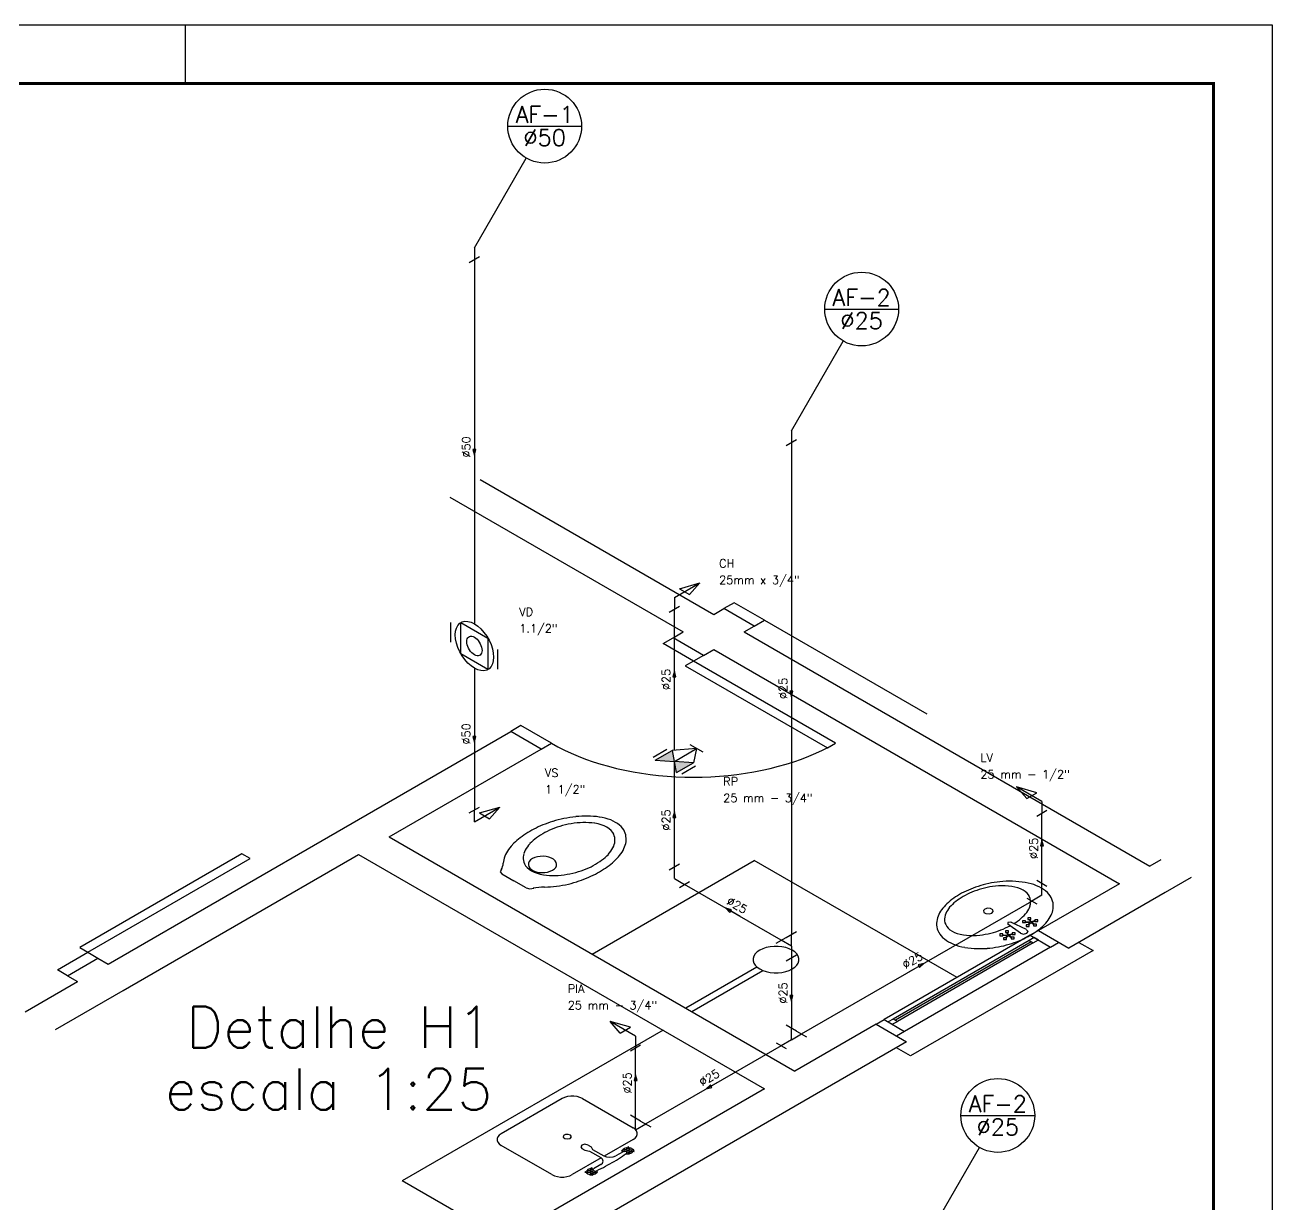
# Model space of a CAD drawing. Extents: x 241 to 398, y 106 to 179.
# Drawn here: x 308.23 to 318.88, y 130.23 to 140.29 of the extents above; entities that cross this region are included whole.
import ezdxf
from ezdxf.enums import TextEntityAlignment as Align

# ---------------------------------------------------------------- set-up
doc = ezdxf.new("R2010")
doc.units = 0
doc.layers.get('0').update_dxf_attribs({"linetype": 'CONTINUOUS'})
for name, color, linetype in [('AF-COLUNAS', 4, 'CONTINUOUS'), ('AF-CONEXÕES_DETALHE', 9, 'CONTINUOUS'), ('AF-INDICAÇÃO_COLUNA', 5, 'CONTINUOUS'), ('AF-SENTIDO_TUBO', 9, 'CONTINUOUS'), ('AF-TEXTOS_COLUNA', 7, 'CONTINUOUS'), ('AF-TEXTOS_CONEXÃO', 7, 'CONTINUOUS'), ('AF-TEXTOS_TUBO', 7, 'CONTINUOUS'), ('AF-TUBOS_DETALHE', 4, 'CONTINUOUS'), ('ALVVISTA', 8, 'CONTINUOUS'), ('DI-TÍTULOS', 3, 'CONTINUOUS'), ('SIMBOLOS', 5, 'CONTINUOUS'), ('SIMBOLOS_INT', 1, 'CONTINUOUS')]:
    doc.layers.add(name, color=color, linetype=linetype)
doc.styles.add('ARIAL', font='romans.shx')

msp = doc.modelspace()

# ---------------------------------------------------------------- hatches: boundary and pattern name
at = {"layer": 'SIMBOLOS'}
for points in [[(313.6105, 134.0141), (313.756, 134.0981), (313.7742, 134.0036)], [(313.7742, 134.0036), (313.7924, 133.9091), (313.9379, 133.9931)]]:
    msp.add_hatch(color=256, dxfattribs=at).paths.add_polyline_path(points)

# ---------------------------------------------------------------- linework, layer by layer
for p, q in [((281.2632, 140.2921), (318.8764, 140.2921)), ((309.5981, 140.2921), (309.5981, 139.7921)), ((318.8764, 140.2921), (318.8764, 105.5821))]:
    msp.add_line(p, q)
at = {"const_width": 0.0236}
msp.add_lwpolyline([(281.7632, 139.7921), (318.3764, 139.7921), (318.3764, 106.0821), (281.7632, 106.0821)], close=True, dxfattribs=at)
at = {"layer": 'AF-COLUNAS', "linetype": 'Continuous'}
for p, q in [((312.0239, 138.2641), (312.1105, 138.3141)), ((312.0673, 138.3891), (312.0673, 138.2891)), ((314.7728, 136.8271), (314.7728, 136.7271)), ((314.7294, 136.7021), (314.816, 136.7521))]:
    msp.add_line(p, q, dxfattribs=at)
at = {"layer": 'AF-CONEXÕES_DETALHE', "linetype": 'Continuous'}
for p, q in [((313.7742, 135.4036), (313.9907, 135.5286)), ((313.8175, 135.4786), (313.9907, 135.5286)), ((313.9041, 135.4286), (313.9907, 135.5286)), ((313.8175, 135.4786), (313.9041, 135.4286)), ((313.7309, 135.2786), (313.8175, 135.3286)), ((313.7742, 135.4036), (313.7742, 135.3036)), ((316.8685, 133.7372), (316.6953, 133.7872)), ((316.7819, 133.6872), (316.6953, 133.7872)), ((316.9118, 133.6622), (316.6953, 133.7872)), ((316.7819, 133.6872), (316.8685, 133.7372)), ((312.0239, 133.5641), (312.1105, 133.6141)), ((312.0672, 133.4891), (312.2837, 133.6141)), ((312.1105, 133.5641), (312.2837, 133.6141)), ((312.1971, 133.5141), (312.2837, 133.6141)), ((316.9118, 133.6622), (316.9118, 133.5622)), ((312.0672, 133.4891), (312.0672, 133.5891)), ((312.1105, 133.5641), (312.1971, 133.5141)), ((316.8685, 133.5372), (316.9551, 133.5872)), ((313.7309, 133.0786), (313.8175, 133.1286)), ((313.7742, 133.0036), (313.7742, 133.1036)), ((313.7742, 133.0036), (313.8608, 132.9536)), ((313.8175, 132.9286), (313.9041, 132.9786)), ((316.9551, 132.9372), (316.8685, 132.9872)), ((316.9118, 132.8622), (316.8252, 132.8122)), ((316.9118, 132.8622), (316.9118, 132.9622)), ((316.7819, 132.8372), (316.8685, 132.7872)), ((314.7294, 132.5021), (314.816, 132.5521)), ((314.6428, 132.4521), (314.7294, 132.5021)), ((314.7727, 132.4271), (314.6861, 132.4771)), ((314.7727, 132.4271), (314.7727, 132.5271)), ((314.7294, 132.3021), (314.816, 132.3521)), ((314.7727, 132.4271), (314.7727, 132.3271)), ((313.3994, 131.7341), (313.2262, 131.7841)), ((313.3128, 131.6841), (313.2262, 131.7841)), ((313.4427, 131.6591), (313.2262, 131.7841)), ((313.3128, 131.6841), (313.3994, 131.7341)), ((314.816, 131.7021), (314.7294, 131.7521)), ((314.7727, 131.6271), (314.7727, 131.7271)), ((314.816, 131.7021), (314.9026, 131.6521)), ((313.4427, 131.6591), (313.4427, 131.5591)), ((314.6428, 131.6021), (314.7294, 131.5521)), ((314.7727, 131.6271), (314.6861, 131.5771)), ((314.7727, 131.6271), (314.8593, 131.6771)), ((313.3994, 131.5341), (313.486, 131.5841)), ((313.486, 130.9341), (313.3994, 130.9841)), ((313.4427, 130.8591), (313.4427, 130.9591)), ((313.4427, 130.8591), (313.5293, 130.9091)), ((313.486, 130.9341), (313.5726, 130.8841))]:
    msp.add_line(p, q, dxfattribs=at)
at = {"layer": 'AF-INDICAÇÃO_COLUNA'}
for p, q in [((312.3523, 139.4283), (312.9823, 139.4283)), ((312.0673, 138.3891), (312.5098, 139.1555)), ((315.0578, 137.8663), (315.6878, 137.8663)), ((314.7728, 136.8271), (315.2153, 137.5935)), ((316.2203, 130.9816), (316.8503, 130.9816)), ((315.9353, 129.9424), (316.3778, 130.7088))]:
    msp.add_line(p, q, dxfattribs=at)
for centre in [(312.6673, 139.4283), (315.3728, 137.8663), (316.5353, 130.9816)]:
    msp.add_circle(centre, 0.315, dxfattribs=at)
at = {"layer": 'AF-SENTIDO_TUBO'}
for points in [[(312.0673, 136.7597), (312.0673, 136.6185)], [(313.7742, 134.633), (313.7742, 134.7742)], [(314.7727, 134.6977), (314.7727, 134.5565)], [(312.0672, 134.3097), (312.0672, 134.1685)], [(313.7742, 133.433), (313.7742, 133.5742)], [(316.9118, 133.1916), (316.9118, 133.3328)], [(314.3346, 132.6801), (314.2123, 132.7507)], [(315.7811, 132.2094), (315.9034, 132.28)], [(314.7727, 132.0977), (314.7727, 131.9565)], [(313.4427, 131.1885), (313.4427, 131.3297)], [(314.1688, 131.2784), (314.0466, 131.2078)]]:
    msp.add_lwpolyline(points, dxfattribs=at)
for points in [[(312.0673, 136.6185), (312.0802, 136.6668), (312.0543, 136.6668)], [(313.7742, 134.7742), (313.7612, 134.7259), (313.7871, 134.7259)], [(314.7727, 134.5565), (314.7857, 134.6048), (314.7598, 134.6048)], [(312.0672, 134.1685), (312.0801, 134.2168), (312.0542, 134.2168)], [(313.7742, 133.5742), (313.7612, 133.5259), (313.7871, 133.5259)], [(316.9118, 133.3328), (316.8989, 133.2845), (316.9248, 133.2845)], [(314.2123, 132.7507), (314.2477, 132.7153), (314.2606, 132.7377)], [(315.9034, 132.28), (315.8551, 132.267), (315.868, 132.2446)], [(314.7727, 131.9565), (314.7856, 132.0048), (314.7597, 132.0048)], [(313.4427, 131.3297), (313.4298, 131.2814), (313.4556, 131.2814)], [(314.0466, 131.2078), (314.0948, 131.2208), (314.0819, 131.2432)]]:
    msp.add_lwpolyline(points, close=True, dxfattribs=at)
at = {"layer": 'AF-TUBOS_DETALHE'}
for p, q in [((312.0673, 138.2891), (312.0672, 135.1786)), ((314.7728, 136.7271), (314.7727, 132.5271)), ((313.7742, 134.0995), (313.7742, 135.3036)), ((312.0672, 134.8006), (312.0672, 133.5891)), ((313.7742, 133.1036), (313.7742, 134.0036)), ((316.9118, 132.9622), (316.9118, 133.5622)), ((314.6861, 132.4771), (313.8608, 132.9536)), ((314.8593, 131.6771), (316.8252, 132.8122)), ((314.7727, 132.3271), (314.7727, 131.7271)), ((313.4427, 130.9591), (313.4427, 131.5591)), ((314.6861, 131.5771), (313.5293, 130.9091))]:
    msp.add_line(p, q, dxfattribs=at)
at = {"layer": 'ALVVISTA'}
for p, q in [((312.1177, 136.4101), (314.1102, 135.2596)), ((311.8582, 136.2601), (313.8507, 135.1096)), ((314.2837, 135.3596), (314.1967, 135.3096)), ((314.5432, 135.2096), (314.2837, 135.3596)), ((314.1102, 135.2596), (314.1967, 135.3096)), ((314.4567, 135.1596), (314.1967, 135.3096)), ((314.4567, 135.1596), (314.5432, 135.2096)), ((314.5432, 135.2096), (315.9292, 134.4096)), ((313.7637, 135.0596), (313.8507, 135.1096)), ((314.3702, 135.1096), (314.4567, 135.1596)), ((314.3702, 135.1096), (317.8342, 133.1096)), ((313.6772, 135.0096), (313.7637, 135.0596)), ((313.9372, 134.8596), (313.6772, 135.0096)), ((314.0237, 134.9096), (313.7637, 135.0596)), ((314.0237, 134.9096), (313.9372, 134.8596)), ((314.0237, 134.9096), (314.1102, 134.9596)), ((314.1102, 134.9596), (317.5742, 132.9596)), ((313.9372, 134.8596), (313.8677, 134.8196)), ((313.8677, 134.8196), (315.0802, 134.1196)), ((315.1497, 134.1596), (313.9372, 134.8596)), ((310.9492, 133.4346), (312.3782, 134.2596)), ((312.4647, 134.3096), (312.3782, 134.2596)), ((312.6382, 134.1096), (312.3782, 134.2596)), ((312.7247, 134.1596), (312.4647, 134.3096)), ((312.6382, 134.1096), (312.7247, 134.1596)), ((315.0802, 134.1196), (315.1497, 134.1596)), ((311.3392, 133.3596), (312.6382, 134.1096)), ((308.9402, 132.2746), (310.9492, 133.4346)), ((311.3392, 133.3596), (314.8032, 131.3596)), ((310.0832, 133.2146), (308.6977, 132.4146)), ((309.0702, 132.0496), (311.0792, 133.2096)), ((310.1527, 133.1746), (310.0832, 133.2146)), ((311.0792, 133.2096), (314.5432, 131.2096)), ((308.7667, 132.3746), (310.1527, 133.1746)), ((313.0712, 132.3596), (314.4567, 133.1596)), ((316.1887, 132.1596), (314.4567, 133.1596)), ((317.9267, 133.1631), (317.8342, 133.1096)), ((312.3022, 133.0436), (312.4052, 132.9841)), ((312.5082, 132.9246), (312.4052, 132.9841)), ((318.1867, 133.0131), (317.9642, 132.8846)), ((317.5742, 132.9596), (316.8817, 132.5596)), ((317.9642, 132.8846), (317.1412, 132.4096)), ((316.8052, 132.6516), (316.8087, 132.6386)), ((316.8112, 132.6521), (316.8147, 132.6391)), ((316.7292, 132.5386), (316.6207, 132.6141)), ((316.7802, 132.5681), (316.6477, 132.6306)), ((316.7757, 132.6316), (316.7982, 132.6296)), ((316.7777, 132.6356), (316.8002, 132.6336)), ((316.7932, 132.6116), (316.8047, 132.6231)), ((316.8002, 132.6096), (316.8107, 132.6216)), ((316.8817, 132.5596), (316.8122, 132.5196)), ((316.8392, 132.6131), (316.8227, 132.6226)), ((316.8462, 132.6421), (316.8262, 132.6356)), ((316.8442, 132.6161), (316.8277, 132.6256)), ((316.8497, 132.6381), (316.8287, 132.6321)), ((316.8817, 132.5596), (317.1412, 132.4096)), ((316.8122, 132.5196), (315.5652, 131.7996)), ((316.8037, 132.4746), (315.6432, 131.8046)), ((316.8207, 132.4646), (315.6607, 131.7946)), ((316.8382, 132.4546), (315.6777, 131.7846)), ((316.5827, 132.5201), (316.6052, 132.5181)), ((316.5847, 132.5241), (316.6072, 132.5221)), ((316.6002, 132.5001), (316.6112, 132.5116)), ((316.6072, 132.4981), (316.6172, 132.5101)), ((316.6122, 132.5401), (316.6157, 132.5271)), ((316.6182, 132.5406), (316.6217, 132.5276)), ((316.6462, 132.5016), (316.6297, 132.5111)), ((316.6532, 132.5306), (316.6332, 132.5241)), ((316.6512, 132.5046), (316.6347, 132.5141)), ((316.6562, 132.5266), (316.6367, 132.5211)), ((316.8467, 132.4996), (316.8037, 132.4746)), ((316.8037, 132.4746), (316.8382, 132.4546)), ((316.8122, 132.5196), (316.9857, 132.4196)), ((316.8382, 132.4546), (316.8817, 132.4796)), ((316.8817, 132.4796), (316.8467, 132.4996)), ((316.9857, 132.4196), (317.0547, 132.4596)), ((317.2282, 132.4596), (317.3492, 132.3896)), ((308.5072, 132.2246), (308.7667, 132.3746)), ((308.6977, 132.4146), (308.7667, 132.3746)), ((308.7667, 132.3746), (308.8537, 132.3246)), ((316.9857, 132.4196), (315.7382, 131.6996)), ((317.3492, 132.3896), (315.7902, 131.4896)), ((308.5937, 132.1746), (308.5072, 132.2246)), ((308.5937, 132.1746), (308.8537, 132.3246)), ((308.8537, 132.3246), (308.9402, 132.2746)), ((314.4777, 132.2476), (313.8712, 131.8976)), ((308.2312, 131.8656), (308.6802, 132.1246)), ((308.5937, 132.1746), (308.6802, 132.1246)), ((314.5297, 132.2176), (313.9232, 131.8676)), ((308.4912, 131.7156), (309.0702, 132.0496)), ((315.4957, 131.7596), (315.5652, 131.7996)), ((315.5652, 131.7996), (315.7382, 131.6996)), ((315.6432, 131.8046), (315.5997, 131.7796)), ((315.6777, 131.7846), (315.6432, 131.8046)), ((313.6772, 131.7096), (311.4517, 130.4246)), ((315.4957, 131.7596), (314.8032, 131.3596)), ((315.4957, 131.7596), (315.7557, 131.6096)), ((315.5997, 131.7796), (315.6347, 131.7596)), ((315.6347, 131.7596), (315.6777, 131.7846)), ((315.7382, 131.6996), (315.6692, 131.6596)), ((315.7557, 131.6096), (314.9332, 131.1346)), ((315.7902, 131.4896), (315.6692, 131.5596)), ((314.5432, 131.2096), (312.3177, 129.9246)), ((312.8167, 131.1256), (312.2967, 130.8256)), ((314.9332, 131.1346), (312.5772, 129.7746)), ((312.9897, 131.1256), (313.4217, 130.8761)), ((313.4217, 130.7761), (313.1757, 130.6341)), ((312.7292, 130.4761), (312.2967, 130.7256)), ((312.9852, 130.6991), (313.0112, 130.6841)), ((313.0112, 130.6841), (313.0502, 130.6766)), ((313.0372, 130.7291), (313.0632, 130.7141)), ((313.0502, 130.6766), (313.1457, 130.6216)), ((313.0632, 130.7141), (313.0762, 130.6916)), ((313.0762, 130.6916), (313.1717, 130.6366)), ((313.3362, 130.6716), (313.2752, 130.6366)), ((313.3662, 130.6881), (313.3467, 130.6876)), ((313.3662, 130.6741), (313.3467, 130.6736)), ((313.3662, 130.6991), (313.3662, 130.6881)), ((313.3662, 130.6741), (313.3662, 130.6621)), ((313.3917, 130.6996), (313.3907, 130.6881)), ((313.3907, 130.6881), (313.4107, 130.6876)), ((313.3917, 130.6736), (313.3907, 130.6621)), ((313.3917, 130.6736), (313.4122, 130.6736)), ((313.1497, 130.6191), (312.9022, 130.4761)), ((313.1457, 130.5616), (313.0832, 130.5256)), ((312.3177, 129.9246), (311.4517, 130.4246)), ((313.0547, 130.5081), (313.0337, 130.5081)), ((313.0547, 130.4941), (313.0337, 130.4941)), ((313.0547, 130.5191), (313.0547, 130.5081)), ((313.0547, 130.4941), (313.0547, 130.4821)), ((313.0797, 130.5196), (313.0787, 130.5081)), ((313.0787, 130.5081), (313.0987, 130.5076)), ((313.0787, 130.4941), (313.1007, 130.4936)), ((313.0787, 130.4941), (313.0787, 130.4821))]:
    msp.add_line(p, q, dxfattribs=at)
for points in [[(312.7247, 134.1596), (312.7787, 134.1296), (312.8352, 134.1011), (312.8932, 134.0741), (312.9537, 134.0486), (313.0157, 134.0246), (313.0797, 134.0021), (313.1452, 133.9816), (313.2127, 133.9626), (313.2807, 133.9451), (313.3507, 133.9296), (313.4217, 133.9156), (313.4932, 133.9036), (313.5662, 133.8931), (313.6392, 133.8846), (313.7132, 133.8781), (313.7877, 133.8736), (313.8622, 133.8706), (313.9372, 133.8696), (314.0117, 133.8706), (314.0867, 133.8736), (314.1607, 133.8781), (314.2347, 133.8846), (314.3082, 133.8931), (314.3807, 133.9036), (314.4527, 133.9156), (314.5237, 133.9296), (314.5932, 133.9451), (314.6617, 133.9626), (314.7287, 133.9816), (314.7942, 134.0021), (314.8582, 134.0246), (314.9207, 134.0486), (314.9807, 134.0741), (315.0392, 134.1011), (315.0957, 134.1296), (315.1497, 134.1596)], [(312.9332, 133.5321), (312.9077, 133.5291), (312.8822, 133.5256), (312.8567, 133.5211), (312.8317, 133.5166), (312.8072, 133.5111), (312.7827, 133.5051), (312.7592, 133.4986), (312.7357, 133.4911)], [(313.1332, 133.5296), (313.1087, 133.5326), (313.0837, 133.5351), (313.0587, 133.5366), (313.0337, 133.5376), (313.0082, 133.5376), (312.9832, 133.5366), (312.9582, 133.5351), (312.9332, 133.5331)], [(313.2712, 133.4841), (313.2517, 133.4946), (313.2307, 133.5041), (313.2077, 133.5121), (313.1842, 133.5191), (313.1592, 133.5246), (313.1337, 133.5291)], [(312.5397, 133.4066), (312.5222, 133.3961), (312.5057, 133.3856), (312.4897, 133.3751), (312.4737, 133.3641), (312.4587, 133.3531), (312.4442, 133.3416), (312.4302, 133.3296), (312.4167, 133.3176), (312.4037, 133.3056), (312.3917, 133.2936)], [(312.7352, 133.4916), (312.7142, 133.4846), (312.6932, 133.4771), (312.6722, 133.4696), (312.6522, 133.4616), (312.6322, 133.4531), (312.6127, 133.4446), (312.5937, 133.4351), (312.5752, 133.4261), (312.5572, 133.4166), (312.5397, 133.4066)], [(312.7962, 133.4496), (312.7737, 133.4421), (312.7512, 133.4341), (312.7302, 133.4256), (312.7092, 133.4166), (312.6887, 133.4071), (312.6692, 133.3971), (312.6507, 133.3866)], [(312.9442, 133.4791), (312.9187, 133.4761), (312.8932, 133.4721), (312.8682, 133.4676), (312.8437, 133.4621), (312.8197, 133.4561), (312.7962, 133.4491)], [(313.0937, 133.4761), (313.0692, 133.4791), (313.0447, 133.4811), (313.0192, 133.4821), (312.9942, 133.4821), (312.9692, 133.4811), (312.9442, 133.4791)], [(313.1982, 133.4421), (313.1752, 133.4536), (313.1502, 133.4631), (313.1232, 133.4706), (313.0942, 133.4761)], [(313.2572, 133.3821), (313.2477, 133.3986), (313.2347, 133.4141), (313.2182, 133.4286), (313.1982, 133.4421)], [(313.3492, 133.4046), (313.3417, 133.4196), (313.3317, 133.4336), (313.3197, 133.4476), (313.3057, 133.4606), (313.2892, 133.4731), (313.2712, 133.4841)], [(313.3552, 133.2896), (313.3592, 133.3041), (313.3617, 133.3186), (313.3627, 133.3331), (313.3627, 133.3476), (313.3612, 133.3621), (313.3587, 133.3766), (313.3542, 133.3906), (313.3492, 133.4051)], [(312.3927, 133.2931), (312.3802, 133.2796), (312.3687, 133.2661), (312.3582, 133.2521), (312.3492, 133.2376), (312.3407, 133.2231), (312.3332, 133.2086), (312.3267, 133.1941), (312.3217, 133.1791)], [(312.5422, 133.3021), (312.5302, 133.2886), (312.5192, 133.2751), (312.5097, 133.2606), (312.5017, 133.2461), (312.4952, 133.2316), (312.4897, 133.2171)], [(312.6507, 133.3866), (312.6322, 133.3756), (312.6152, 133.3641), (312.5987, 133.3526), (312.5827, 133.3406), (312.5682, 133.3281), (312.5542, 133.3156), (312.5412, 133.3021)], [(313.2097, 133.2106), (313.2217, 133.2241), (313.2322, 133.2376), (313.2417, 133.2521), (313.2497, 133.2661), (313.2562, 133.2811), (313.2617, 133.2956)], [(313.2617, 133.2961), (313.2652, 133.3101), (313.2672, 133.3246), (313.2672, 133.3391), (313.2652, 133.3536), (313.2617, 133.3681), (313.2562, 133.3821)], [(313.2837, 133.1751), (313.2962, 133.1886), (313.3072, 133.2021), (313.3177, 133.2161), (313.3272, 133.2306), (313.3357, 133.2451), (313.3432, 133.2596), (313.3492, 133.2741), (313.3547, 133.2891)], [(312.4897, 133.2166), (312.4862, 133.2026), (312.4842, 133.1881), (312.4847, 133.1736), (312.4862, 133.1591), (312.4897, 133.1446), (312.4952, 133.1306)], [(312.7337, 133.0751), (312.7497, 133.0866), (312.7612, 133.0996), (312.7677, 133.1136), (312.7692, 133.1281), (312.7652, 133.1426), (312.7562, 133.1561), (312.7422, 133.1686), (312.7247, 133.1786), (312.7032, 133.1866), (312.6797, 133.1921), (312.6547, 133.1941), (312.6297, 133.1936), (312.6052, 133.1896), (312.5827, 133.1831), (312.5632, 133.1741), (312.5472, 133.1626), (312.5357, 133.1496), (312.5292, 133.1356), (312.5277, 133.1211), (312.5317, 133.1066), (312.5407, 133.0931), (312.5547, 133.0806), (312.5722, 133.0706), (312.5937, 133.0626), (312.6172, 133.0571), (312.6422, 133.0551), (312.6672, 133.0556), (312.6917, 133.0596), (312.7142, 133.0661), (312.7337, 133.0751)], [(313.1012, 133.1261), (313.1192, 133.1371), (313.1367, 133.1486), (313.1532, 133.1601), (313.1687, 133.1721), (313.1837, 133.1846), (313.1977, 133.1971), (313.2107, 133.2106)], [(312.2987, 133.0811), (312.2877, 133.0621), (312.3022, 133.0436)], [(312.2967, 133.0781), (312.3032, 133.0921), (312.3082, 133.1061), (312.3117, 133.1201), (312.3137, 133.1346)], [(312.3212, 133.1796), (312.3172, 133.1651), (312.3147, 133.1501), (312.3132, 133.1351)], [(312.4952, 133.1301), (312.5047, 133.1136), (312.5177, 133.0981), (312.5342, 133.0836), (312.5542, 133.0701)], [(312.9552, 133.0631), (312.9782, 133.0706), (313.0002, 133.0786), (313.0217, 133.0871), (313.0427, 133.0961), (313.0627, 133.1056), (313.0822, 133.1156), (313.1012, 133.1261)], [(313.1357, 133.0621), (313.1532, 133.0726), (313.1697, 133.0831), (313.1857, 133.0936), (313.2017, 133.1046), (313.2167, 133.1156), (313.2312, 133.1271), (313.2452, 133.1391), (313.2587, 133.1511), (313.2712, 133.1631), (313.2837, 133.1751)], [(312.5542, 133.0701), (312.5772, 133.0586), (312.6022, 133.0491), (312.6297, 133.0416), (312.6582, 133.0361)], [(312.6577, 133.0366), (312.6822, 133.0336), (312.7072, 133.0316), (312.7322, 133.0306), (312.7572, 133.0306), (312.7822, 133.0316), (312.8072, 133.0336)], [(312.7427, 132.9356), (312.7687, 132.9391), (312.7942, 132.9426), (312.8197, 132.9466), (312.8447, 132.9516), (312.8692, 132.9571), (312.8932, 132.9631), (312.9172, 132.9696), (312.9402, 132.9766)], [(312.8072, 133.0336), (312.8332, 133.0366), (312.8587, 133.0406), (312.8832, 133.0451), (312.9077, 133.0506), (312.9317, 133.0566), (312.9552, 133.0636)], [(312.9397, 132.9766), (312.9612, 132.9841), (312.9822, 132.9911), (313.0027, 132.9991), (313.0232, 133.0071), (313.0432, 133.0156), (313.0622, 133.0241), (313.0817, 133.0331), (313.1002, 133.0426), (313.1182, 133.0521), (313.1357, 133.0621)], [(316.5777, 132.9791), (316.5532, 132.9766), (316.5287, 132.9741), (316.5047, 132.9706), (316.4807, 132.9666), (316.4572, 132.9616), (316.4342, 132.9566), (316.4112, 132.9506), (316.3892, 132.9446)], [(316.7687, 132.9706), (316.7422, 132.9746), (316.7152, 132.9776), (316.6882, 132.9796), (316.6607, 132.9811), (316.6332, 132.9811), (316.6057, 132.9806), (316.5782, 132.9791)], [(316.9082, 132.9231), (316.8882, 132.9336), (316.8667, 132.9431), (316.8437, 132.9521), (316.8197, 132.9596), (316.7947, 132.9656), (316.7692, 132.9706)], [(312.5082, 132.9246), (312.5402, 132.9166), (312.5737, 132.9226)], [(312.6657, 132.9311), (312.6407, 132.9301), (312.6162, 132.9281), (312.5917, 132.9251), (312.5677, 132.9216)], [(312.6687, 132.9316), (312.6937, 132.9326), (312.7182, 132.9341), (312.7427, 132.9361)], [(316.2087, 132.8681), (316.1917, 132.8576), (316.1747, 132.8471), (316.1587, 132.8361), (316.1432, 132.8246), (316.1287, 132.8131), (316.1142, 132.8011), (316.1012, 132.7891), (316.0882, 132.7766), (316.0767, 132.7641)], [(316.3892, 132.9446), (316.3672, 132.9376), (316.3457, 132.9301), (316.3247, 132.9226), (316.3042, 132.9146), (316.2837, 132.9061), (316.2642, 132.8971), (316.2452, 132.8876), (316.2267, 132.8781), (316.2087, 132.8681)], [(316.3762, 132.9101), (316.3552, 132.9031), (316.3342, 132.8956), (316.3142, 132.8871), (316.2947, 132.8786), (316.2757, 132.8696), (316.2572, 132.8601), (316.2392, 132.8506)], [(316.5152, 132.9396), (316.4912, 132.9366), (316.4672, 132.9326), (316.4442, 132.9281), (316.4212, 132.9231), (316.3987, 132.9171), (316.3767, 132.9106)], [(316.6542, 132.9366), (316.6262, 132.9396), (316.5982, 132.9416), (316.5702, 132.9421), (316.5422, 132.9411), (316.5142, 132.9391)], [(316.7507, 132.9051), (316.7297, 132.9156), (316.7062, 132.9246), (316.6812, 132.9316), (316.6542, 132.9366)], [(316.8052, 132.8496), (316.7967, 132.8646), (316.7847, 132.8796), (316.7692, 132.8931), (316.7507, 132.9051)], [(316.9912, 132.8426), (316.9822, 132.8576), (316.9712, 132.8721), (316.9582, 132.8856), (316.9437, 132.8991), (316.9267, 132.9116), (316.9082, 132.9231)], [(316.0762, 132.7641), (316.0652, 132.7511), (316.0552, 132.7381), (316.0462, 132.7246), (316.0382, 132.7111), (316.0312, 132.6971), (316.0252, 132.6831), (316.0202, 132.6691), (316.0162, 132.6551)], [(316.1357, 132.7716), (316.1242, 132.7591), (316.1142, 132.7461), (316.1052, 132.7326), (316.0977, 132.7191), (316.0912, 132.7056), (316.0862, 132.6916)], [(316.2392, 132.8506), (316.2222, 132.8401), (316.2057, 132.8296), (316.1902, 132.8186), (316.1757, 132.8071), (316.1612, 132.7956), (316.1482, 132.7836), (316.1357, 132.7711)], [(316.7607, 132.6891), (316.7717, 132.7016), (316.7822, 132.7146), (316.7912, 132.7281), (316.7987, 132.7416), (316.8052, 132.7551), (316.8102, 132.7691)], [(316.8097, 132.7686), (316.8137, 132.7846), (316.8152, 132.8006), (316.8142, 132.8171), (316.8112, 132.8331), (316.8052, 132.8491)], [(317.0052, 132.7326), (317.0082, 132.7481), (317.0092, 132.7641), (317.0087, 132.7801), (317.0067, 132.7961), (317.0032, 132.8116), (316.9977, 132.8271), (316.9907, 132.8426)], [(316.0167, 132.6546), (316.0137, 132.6386), (316.0127, 132.6231), (316.0132, 132.6071), (316.0152, 132.5911), (316.0187, 132.5756), (316.0242, 132.5601), (316.0312, 132.5446)], [(316.0857, 132.6916), (316.0817, 132.6756), (316.0802, 132.6596), (316.0812, 132.6431), (316.0842, 132.6271), (316.0902, 132.6111)], [(316.4842, 132.7091), (316.4962, 132.7226), (316.4917, 132.7376), (316.4732, 132.7486), (316.4472, 132.7511), (316.4237, 132.7441), (316.4117, 132.7306), (316.4157, 132.7156), (316.4342, 132.7046), (316.4607, 132.7021), (316.4842, 132.7091)], [(316.6717, 132.6191), (316.6887, 132.6301), (316.7042, 132.6411), (316.7192, 132.6526), (316.7337, 132.6646), (316.7472, 132.6766), (316.7597, 132.6891)], [(316.8182, 132.6541), (316.8182, 132.6691), (316.7927, 132.6691), (316.7927, 132.6541), (316.8182, 132.6541)], [(316.8772, 132.6371), (316.8772, 132.6521), (316.8517, 132.6521), (316.8517, 132.6371), (316.8772, 132.6371)], [(316.9447, 132.6236), (316.9557, 132.6366), (316.9657, 132.6496), (316.9747, 132.6631), (316.9827, 132.6766), (316.9897, 132.6906), (316.9957, 132.7046), (317.0007, 132.7186), (317.0047, 132.7326)], [(316.0317, 132.5451), (316.0407, 132.5301), (316.0512, 132.5156), (316.0642, 132.5021), (316.0792, 132.4886), (316.0962, 132.4761), (316.1142, 132.4646)], [(316.0902, 132.6106), (316.0987, 132.5956), (316.1107, 132.5806), (316.1262, 132.5671), (316.1447, 132.5551)], [(316.1447, 132.5551), (316.1657, 132.5446), (316.1892, 132.5356), (316.2142, 132.5286), (316.2412, 132.5236)], [(316.3812, 132.5211), (316.4052, 132.5241), (316.4287, 132.5281), (316.4522, 132.5326), (316.4752, 132.5376), (316.4977, 132.5436), (316.5192, 132.5501)], [(316.5192, 132.5501), (316.5407, 132.5571), (316.5617, 132.5651), (316.5822, 132.5731), (316.6017, 132.5821), (316.6212, 132.5911), (316.6397, 132.6006)], [(316.6252, 132.5426), (316.6252, 132.5576), (316.5997, 132.5576), (316.5997, 132.5426), (316.6252, 132.5426)], [(316.6482, 132.6306), (316.6217, 132.6296), (316.6202, 132.6141)], [(316.7287, 132.5381), (316.7552, 132.5306), (316.7827, 132.5366), (316.7932, 132.5526), (316.7797, 132.5676)], [(316.7722, 132.6276), (316.7722, 132.6426), (316.7467, 132.6426), (316.7467, 132.6276), (316.7722, 132.6276)], [(316.8017, 132.5936), (316.8017, 132.6086), (316.7762, 132.6086), (316.7762, 132.5936), (316.8017, 132.5936)], [(316.8257, 132.6236), (316.8187, 132.6386), (316.7997, 132.6276), (316.8257, 132.6236)], [(316.8122, 132.5196), (316.8297, 132.5301), (316.8462, 132.5406), (316.8622, 132.5516), (316.8777, 132.5631), (316.8927, 132.5746), (316.9067, 132.5866), (316.9197, 132.5986), (316.9327, 132.6111), (316.9442, 132.6236)], [(316.8667, 132.6001), (316.8667, 132.6151), (316.8412, 132.6151), (316.8412, 132.6001), (316.8667, 132.6001)], [(316.1142, 132.4646), (316.1347, 132.4541), (316.1562, 132.4441), (316.1787, 132.4356), (316.2027, 132.4281), (316.2277, 132.4221), (316.2537, 132.4171)], [(316.2412, 132.5236), (316.2692, 132.5206), (316.2972, 132.5186), (316.3252, 132.5181), (316.3532, 132.5191), (316.3812, 132.5211)], [(316.4432, 132.4086), (316.4677, 132.4106), (316.4922, 132.4136), (316.5162, 132.4171), (316.5402, 132.4211), (316.5637, 132.4261), (316.5867, 132.4311), (316.6097, 132.4371), (316.6317, 132.4431)], [(316.5792, 132.5161), (316.5792, 132.5311), (316.5537, 132.5311), (316.5537, 132.5161), (316.5792, 132.5161)], [(316.6092, 132.4826), (316.6092, 132.4976), (316.5837, 132.4976), (316.5837, 132.4826), (316.6092, 132.4826)], [(316.6327, 132.5121), (316.6257, 132.5271), (316.6067, 132.5161), (316.6327, 132.5121)], [(316.6317, 132.4431), (316.6537, 132.4501), (316.6752, 132.4576), (316.6962, 132.4651), (316.7167, 132.4731), (316.7372, 132.4816), (316.7567, 132.4906), (316.7757, 132.5001), (316.7942, 132.5096), (316.8122, 132.5196)], [(316.6737, 132.4886), (316.6737, 132.5036), (316.6482, 132.5036), (316.6482, 132.4886), (316.6737, 132.4886)], [(316.6837, 132.5256), (316.6837, 132.5406), (316.6582, 132.5406), (316.6582, 132.5256), (316.6837, 132.5256)], [(314.7807, 132.2326), (314.8027, 132.2476), (314.8197, 132.2646), (314.8312, 132.2831), (314.8372, 132.3026), (314.8372, 132.3226), (314.8312, 132.3421), (314.8197, 132.3606), (314.8027, 132.3776), (314.7807, 132.3926), (314.7542, 132.4051), (314.7247, 132.4151), (314.6927, 132.4221), (314.6592, 132.4251), (314.6247, 132.4251), (314.5912, 132.4221), (314.5592, 132.4151), (314.5297, 132.4051), (314.5037, 132.3926), (314.4817, 132.3776), (314.4642, 132.3606), (314.4527, 132.3421), (314.4467, 132.3226), (314.4467, 132.3026), (314.4527, 132.2831), (314.4642, 132.2646), (314.4817, 132.2476), (314.5037, 132.2326), (314.5297, 132.2201), (314.5592, 132.2101), (314.5912, 132.2031), (314.6247, 132.2001), (314.6592, 132.2001), (314.6927, 132.2031), (314.7247, 132.2101), (314.7542, 132.2201), (314.7807, 132.2326)], [(316.2532, 132.4166), (316.2797, 132.4126), (316.3067, 132.4096), (316.3337, 132.4071), (316.3612, 132.4061), (316.3887, 132.4061), (316.4162, 132.4066), (316.4432, 132.4081)], [(312.9897, 131.1256), (312.9682, 131.1356), (312.9437, 131.1421), (312.9167, 131.1461), (312.8892, 131.1461), (312.8627, 131.1421), (312.8377, 131.1356), (312.8162, 131.1256)], [(313.4217, 130.7761), (313.4387, 130.7886), (313.4507, 130.8026), (313.4567, 130.8181), (313.4567, 130.8341), (313.4507, 130.8496), (313.4387, 130.8636), (313.4217, 130.8761)], [(312.2967, 130.8256), (312.2797, 130.8131), (312.2677, 130.7991), (312.2617, 130.7836), (312.2617, 130.7676), (312.2677, 130.7521), (312.2797, 130.7381), (312.2967, 130.7256)], [(312.8847, 130.7861), (312.8947, 130.7986), (312.8887, 130.8121), (312.8687, 130.8201), (312.8447, 130.8191), (312.8277, 130.8091), (312.8257, 130.7956), (312.8397, 130.7841), (312.8627, 130.7806), (312.8847, 130.7861)], [(313.0372, 130.7291), (313.0112, 130.7351), (312.9852, 130.7291), (312.9747, 130.7141), (312.9852, 130.6991)], [(313.1087, 130.5101), (313.1287, 130.5191), (313.1487, 130.5286), (313.1682, 130.5386), (313.1872, 130.5486), (313.2062, 130.5586), (313.2247, 130.5686), (313.2432, 130.5791), (313.2612, 130.5896), (313.2792, 130.6006), (313.2967, 130.6116), (313.3137, 130.6226), (313.3307, 130.6341), (313.3467, 130.6451), (313.3632, 130.6571)], [(313.1717, 130.6366), (313.1952, 130.6276), (313.2237, 130.6241), (313.2517, 130.6276), (313.2752, 130.6366)], [(313.3477, 130.6751), (313.3407, 130.6896), (313.3222, 130.6786), (313.3477, 130.6751)], [(313.3637, 130.7046), (313.3472, 130.6991), (313.3377, 130.6896)], [(313.3892, 130.6981), (313.3822, 130.7126), (313.3637, 130.7016), (313.3892, 130.6981)], [(313.3892, 130.6511), (313.3822, 130.6656), (313.3637, 130.6546), (313.3892, 130.6511)], [(313.3872, 130.6761), (313.3817, 130.6881), (313.3667, 130.6791), (313.3872, 130.6761)], [(313.4207, 130.6901), (313.4097, 130.6986), (313.3947, 130.7051)], [(313.3947, 130.6571), (313.4122, 130.6626), (313.4217, 130.6726)], [(313.4307, 130.6751), (313.4242, 130.6896), (313.4052, 130.6786), (313.4307, 130.6751)], [(313.0517, 130.5246), (313.0352, 130.5191), (313.0257, 130.5096)], [(313.0777, 130.5191), (313.0707, 130.5336), (313.0522, 130.5226), (313.0777, 130.5191)], [(313.1457, 130.5616), (313.1617, 130.5756), (313.1672, 130.5916), (313.1617, 130.6076), (313.1457, 130.6216)], [(312.7292, 130.4761), (312.7502, 130.4661), (312.7752, 130.4591), (312.8017, 130.4556), (312.8292, 130.4556), (312.8562, 130.4591), (312.8807, 130.4661), (312.9022, 130.4761)], [(313.0357, 130.4951), (313.0292, 130.5096), (313.0107, 130.4986), (313.0357, 130.4951)], [(313.0242, 130.4926), (313.0347, 130.4831), (313.0507, 130.4771)], [(313.0777, 130.4711), (313.0707, 130.4856), (313.0522, 130.4746), (313.0777, 130.4711)], [(313.0757, 130.4961), (313.0697, 130.5081), (313.0547, 130.4991), (313.0757, 130.4961)], [(313.0822, 130.4776), (313.0992, 130.4831), (313.1092, 130.4931)], [(313.1192, 130.4951), (313.1122, 130.5096), (313.0937, 130.4986), (313.1192, 130.4951)]]:
    msp.add_lwpolyline(points, dxfattribs=at)
at = {"layer": 'SIMBOLOS'}
for p, q in [((311.9511, 134.9231), (311.9511, 135.1901)), ((311.9511, 135.1901), (312.1828, 135.0564)), ((312.1828, 135.0564), (312.1828, 134.7894)), ((312.1828, 134.7894), (311.9511, 134.9231)), ((314.0188, 134.0819), (313.9097, 134.1449)), ((313.5932, 134.0406), (313.7092, 134.1076)), ((313.6105, 134.0141), (313.756, 134.0981)), ((313.9643, 134.1134), (313.756, 134.0981)), ((313.756, 134.0981), (313.7738, 134.0034)), ((313.7742, 134.0036), (313.9643, 134.1134)), ((313.9643, 134.1134), (313.9379, 133.9931)), ((313.6105, 134.0141), (313.7742, 134.0036)), ((313.9379, 133.9931), (313.7742, 134.0036)), ((313.7924, 133.9091), (313.7742, 134.0036)), ((313.7924, 133.9091), (313.9379, 133.9931)), ((313.8383, 133.8991), (313.9543, 133.9661))]:
    msp.add_line(p, q, dxfattribs=at)
for points in [[(311.9035, 135.0841), (311.906, 135.1155), (311.9134, 135.1431), (311.9254, 135.166), (311.9418, 135.1835), (311.962, 135.1951), (311.9854, 135.2005), (312.0112, 135.1995), (312.0388, 135.1922), (312.0672, 135.1786), (312.0956, 135.1593), (312.1232, 135.1349), (312.149, 135.106), (312.1724, 135.0737), (312.1926, 135.0387), (312.2089, 135.0023), (312.221, 134.9655), (312.2284, 134.9294), (312.2309, 134.8951), (312.2284, 134.8637), (312.221, 134.8362), (312.2089, 134.8133), (312.1926, 134.7957), (312.1724, 134.7841), (312.149, 134.7787), (312.1232, 134.7797), (312.0956, 134.7871), (312.0672, 134.8006), (312.0388, 134.8199), (312.0112, 134.8443), (311.9854, 134.8732), (311.962, 134.9056), (311.9418, 134.9405), (311.9254, 134.977), (311.9134, 135.0138), (311.906, 135.0499), (311.9035, 135.0841)], [(312.0023, 135.0271), (312.0033, 135.0395), (312.0062, 135.0505), (312.011, 135.0595), (312.0175, 135.0665), (312.0255, 135.0711), (312.0347, 135.0733), (312.045, 135.0729), (312.0559, 135.0699), (312.0672, 135.0646), (312.0785, 135.0569), (312.0894, 135.0472), (312.0996, 135.0358), (312.1089, 135.0229), (312.1169, 135.0091), (312.1234, 134.9946), (312.1282, 134.98), (312.1311, 134.9657), (312.1321, 134.9521), (312.1311, 134.9397), (312.1282, 134.9288), (312.1234, 134.9197), (312.1169, 134.9127), (312.1089, 134.9081), (312.0996, 134.906), (312.0894, 134.9064), (312.0785, 134.9093), (312.0672, 134.9147), (312.0559, 134.9223), (312.045, 134.932), (312.0347, 134.9434), (312.0255, 134.9563), (312.0175, 134.9702), (312.011, 134.9846), (312.0062, 134.9992), (312.0033, 135.0135), (312.0023, 135.0271)]]:
    msp.add_lwpolyline(points, dxfattribs=at)
at = {"layer": 'SIMBOLOS_INT'}
for p, q in [((311.8667, 135.0224), (311.8667, 135.1904)), ((312.2677, 134.7909), (312.2677, 134.9589))]:
    msp.add_line(p, q, dxfattribs=at)

# ---------------------------------------------------------------- texts
at = {"layer": 'AF-TEXTOS_COLUNA', "style": 'ARIAL'}
for s, p in [('AF-1', (312.6673, 139.4566)), ('%%c50', (312.6673, 139.2589)), ('AF-2', (315.3728, 137.8946)), ('%%c25', (315.3728, 137.6969)), ('AF-2', (316.5353, 131.0099)), ('%%c25', (316.5353, 130.8122))]:
    msp.add_text(s, height=0.1412, dxfattribs=at).set_placement(p, align=Align.CENTER)
at = {"layer": 'AF-TEXTOS_CONEXÃO', "style": 'ARIAL'}
for s, p in [('CH', (314.1565, 135.6596)), ('25mm x 3/4"', (314.1565, 135.5184)), ('VD', (312.4501, 135.2455)), ('1.1/2"', (312.4501, 135.1043)), ('LV', (316.3871, 134.0004)), ('VS', (312.6693, 133.8721)), ('25 mm - 1/2"', (316.3871, 133.8592)), ('RP', (314.1914, 133.7981)), ('1 1/2"', (312.6693, 133.7309)), ('25 mm - 3/4"', (314.1914, 133.6569)), ('PIA', (312.8645, 132.0283)), ('25 mm - 3/4"', (312.8645, 131.8871))]:
    msp.add_text(s, height=0.0706, dxfattribs=at).set_placement(p)
at = {"layer": 'AF-TEXTOS_TUBO', "style": 'ARIAL'}
for s, rotation, p in [('%%c50', 90, (312.0323, 136.6891)), ('%%c25', 90, (313.7389, 134.7036)), ('%%c25', 90, (314.7377, 134.6271)), ('%%c50', 90, (312.0319, 134.2391)), ('%%c25', 90, (313.7389, 133.5036)), ('%%c25', 90, (316.8765, 133.2622)), ('%%c25', 329.99937, (314.2911, 132.7459)), ('%%c25', 30.00096, (315.8246, 132.2752)), ('%%c25', 90, (314.7374, 132.0271)), ('%%c25', 30.00401, (314.09, 131.2737)), ('%%c25', 90, (313.4074, 131.2591))]:
    msp.add_text(s, height=0.0706, rotation=rotation, dxfattribs=at).set_placement(p, align=Align.CENTER)
at = {"layer": 'DI-TÍTULOS', "style": 'ARIAL'}
for s, p in [('Detalhe H1', (312.2225, 131.5597)), ('escala 1:25', (312.2225, 131.0302))]:
    msp.add_text(s, height=0.353, dxfattribs=at).set_placement(p, align=Align.RIGHT)

doc.saveas('drawing.dxf')
